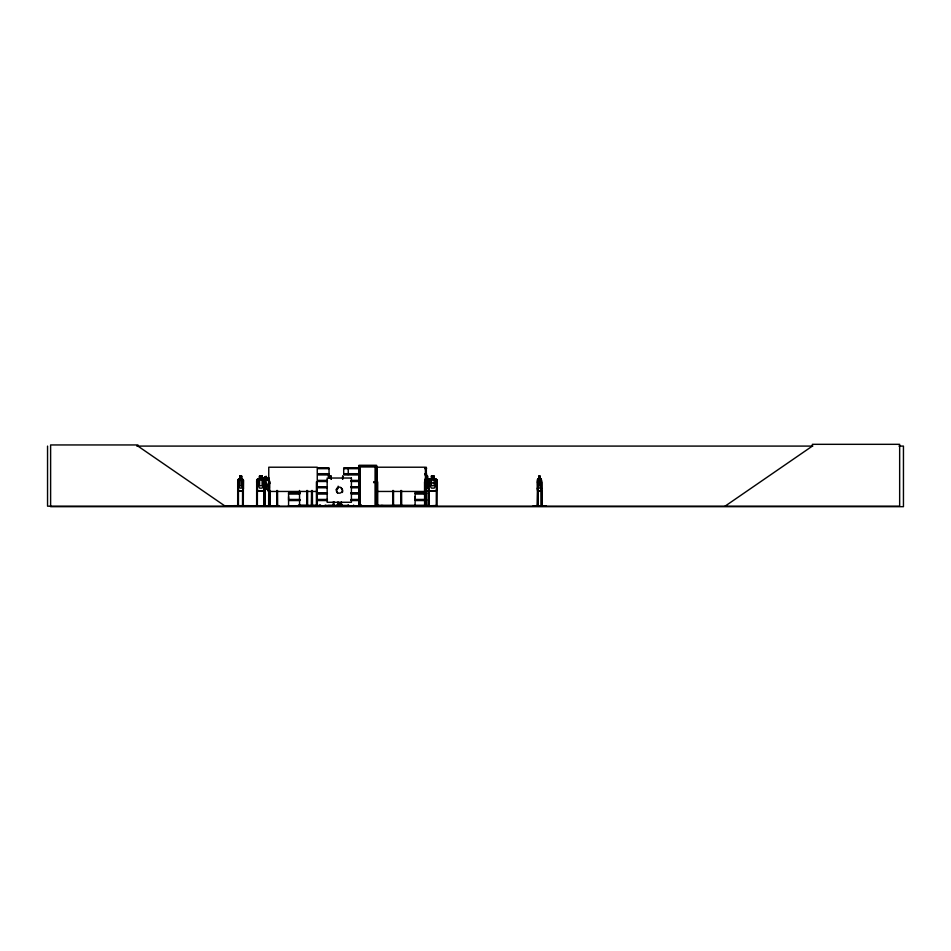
<?xml version="1.0" encoding="UTF-8"?>
<svg xmlns="http://www.w3.org/2000/svg" width="951" height="951" viewBox="0 0 951 951"><rect width="100%" height="100%" fill="white"/><g stroke="black" fill="none" stroke-linecap="round" stroke-linejoin="round"><path stroke-width="1.43" d="M299.898 499.441L288.569 499.441L288.581 496.66M426.476 499.441L415.135 499.441L415.147 496.66M365.636 506.158L333.492 506.17M365.624 505.718L343.715 505.777M341.361 501.878L341.207 504.803L338.176 504.803L338.021 501.878M340.042 503.424L339.424 503.067L339.769 503.602M415.147 505.777L433.145 506.098L415.111 506.158M541.036 490.989L541.523 488.113M541.071 491.085L541.06 479.066M533.368 506.098L545.791 505.718L533.38 506.051M533.38 505.718L545.791 505.718M541.107 506.158L541.951 505.29M541.321 506.098L541.202 481.943L541.88 481.943L541.927 506.17M238.546 491.085L242.85 491.085L243.408 488.113L243.468 480.112L241.59 479.066L241.661 476.082L239.783 476.082L239.842 479.161M242.85 491.085L243.468 488.125M420.627 506.098L436.271 505.54M428.247 506.158L428.188 505.29L429.341 505.29M246.927 506.098L234.148 506.17M263.974 491.085L264.949 488.125M437.187 488.113L436.188 490.989L429.329 490.989M254.583 506.11L258.232 505.682M267.611 505.67L270.512 506.17L267.54 506.098M268.657 505.682L268.776 467.214L317.242 467.214L317.313 506.17M298.507 506.098L298.59 505.29M376.334 506.122L376.406 465.61L359.098 465.61L359.145 505.67M425.584 505.421L425.584 506.17L425.37 467.214L376.893 467.214L376.822 506.17L376.644 465.384L358.872 465.384L358.872 506.17M541.155 491.085L537.672 491.085L537.232 480.124L537.695 479.066L538.765 479.066M537.291 506.17L537.779 479.066M237.952 506.17L238.059 480.124L238.558 479.066L239.866 479.066M238.059 480.124L238.642 479.066M538.73 479.161L538.004 480.16L538.004 485.723L538.73 488.113L540.073 488.113L540.798 485.723L540.12 476.082L538.67 476.082L538.813 479.161M425.263 480.16L426.036 476.082L427.534 476.082L427.534 479.066L429.02 480.112L428.414 479.066M317.682 486.876L327.394 487.102M256.639 506.17L256.687 480.124L257.566 479.066L259.468 479.066L259.433 476.082L262.214 476.082M264.009 491.085L257.543 491.085L256.734 480.124L257.602 479.066M299.91 505.944L288.533 506.158M415.064 505.98L415.135 500.559L426.476 500.559M725.066 506.17L812.368 446.09L812.368 444.319L899.658 444.319L899.658 506.17L47.55 506.17L47.55 446.09M265.056 480.41L263.629 477.818L266.125 476.344L267.481 479.078L269.181 479.209M263.796 477.854L266.09 476.475L267.457 479.078M269.121 477.984L265.186 480.445L263.665 477.818M373.957 481.824C373.315 484.321 375.443 480.659 373.6 482.454M337.141 506.17L337.427 504.196L337.771 505.456M338.259 505.956L338.069 506.158M340.838 506.158L341.373 506.17M341.718 506.158L341.968 504.196L341.611 505.456M342.253 506.17L337.676 506.146M311.346 506.11L311.559 490.49M392.478 506.11L392.608 505.29M136.801 446.09L812.82 446.09M898.992 446.09L903.45 446.09L903.45 506.681L50.617 506.681L50.617 444.949L137.919 444.949L137.919 446.09L225.209 506.17M317.693 468.094L329.058 468.094M343.691 468.094L358.848 468.094M424.8 468.082L426.488 468.094M317.693 468.308L329.058 468.296L329.034 473.693L317.705 473.693M358.848 468.32L343.691 468.308L343.715 473.693L347.9 473.693M424.824 468.308L426.488 468.308M317.717 468.653L329.034 468.653M343.715 468.653L347.911 468.653M348.268 468.653L358.824 468.653M424.788 468.653L426.464 468.653M358.836 473.693L348.256 473.693L348.256 468.32M424.812 473.693L426.476 473.693M317.634 474.074L329.129 474.074M343.62 474.074L347.876 474.074M348.173 474.074L358.907 474.074M424.871 474.074L426.559 474.074M317.634 474.418L329.129 474.418M343.62 474.418L347.876 474.418M348.173 474.418L358.907 474.418M424.871 474.418L426.559 474.418M317.705 474.811L329.046 474.811M343.703 474.811L347.9 474.811M348.256 474.811L358.836 474.811M424.812 474.811L426.476 474.811M328.238 476.082L331.21 476.082L331.21 479.066M239.842 476.178L241.602 476.178M262.119 476.178L259.528 476.178L259.528 479.161L258.196 480.16L258.196 485.723L259.564 488.113L262.119 488.113L263.486 485.723L263.486 480.16L262.119 479.161L262.167 476.082M328.333 476.178L331.114 476.178L331.114 479.161M426 476.178L427.486 476.178M431.421 476.178L434.203 476.178L434.203 479.161L435.689 480.16L435.689 485.723L434.203 488.113L431.421 488.113L429.923 485.723L429.923 480.16L431.421 479.161L431.314 476.082L434.298 476.082L434.298 479.066L436.236 479.066L437.282 480.112L437.282 488.125L436.259 491.085L429.258 491.085L428.342 488.125M538.73 476.178L540.156 476.178M262.167 479.066L263.986 479.066M431.314 479.066L429.293 479.066L428.342 480.124L428.378 506.17L428.58 490.49M540.12 479.066L541.143 479.066M238.582 479.161L242.802 479.161M257.602 479.161L263.95 479.161L264.865 480.16M425.204 479.161L428.473 479.161M429.329 479.161L436.188 479.161L437.187 480.16L437.091 506.17M537.707 479.161L541.119 479.161M243.385 480.112L243.301 506.17M269.276 480.112L269.204 506.17M541.571 480.112L541.618 506.17M317.705 480.374L327.382 480.374M351.085 480.374L358.836 480.374M424.812 480.374L426.476 480.374M317.634 480.766L327.441 480.766M351.05 480.766L358.907 480.766M424.871 480.766L426.559 480.766M317.634 481.111L327.441 481.111M351.05 481.111L358.907 481.111M424.871 481.111L426.559 481.111M317.705 481.503L327.382 481.503M351.085 481.503L358.836 481.503M424.812 481.503L426.476 481.503M242.576 481.943L243.325 481.943M256.52 481.943L257.4 481.943L257.364 506.17M264.818 481.943L263.938 481.943L263.855 506.17M268.776 481.943L269.977 481.943M317.242 481.943L316.421 481.943L316.421 506.17L316.326 505.29M376.893 481.943L377.713 481.943L377.713 506.17M425.37 481.943L424.538 481.943L424.633 506.17M428.283 481.943L429.103 481.943L429.198 506.17M437.187 481.943L436.366 481.943L436.271 506.17M537.291 481.943L537.969 481.943M428.342 482.942L437.282 482.942M426 485.723L427.391 485.723L427.391 480.16L426 480.16L425.941 506.158M327.382 486.722L317.717 486.722L327.394 486.876M358.824 486.722L351.097 486.722L358.848 486.876M424.788 486.722L426.464 486.722M424.824 486.876L426.488 486.876M351.085 487.102L358.848 487.162M424.8 487.102L426.488 487.162M317.693 487.352L327.394 487.387M351.085 487.387L358.848 487.352M424.824 487.352L426.488 487.387M317.717 487.708L327.382 487.708M351.097 487.708L358.824 487.708M424.788 487.708L426.464 487.708M237.988 488.125L238.618 491.085M256.734 488.125L257.543 491.085M426 488.113L427.391 488.113L428.14 485.723L427.451 476.082M537.232 488.125L537.767 491.085M242.802 490.989L238.582 490.989L238.119 488.113M257.602 490.989L263.95 490.989M425.049 490.989L428.473 490.989M537.707 490.989L541.119 490.989M425.014 491.085L428.509 491.085M268.776 491.453L317.242 491.453M376.893 491.453L425.37 491.453M288.569 492.749L299.898 492.749M317.705 492.749L327.382 492.749M351.085 492.749L358.836 492.749M415.135 492.749L426.476 492.749M288.486 493.141L299.981 493.141M317.634 493.141L327.441 493.141M351.05 493.141L358.907 493.141M415.064 493.141L426.559 493.141M288.486 493.486L299.981 493.486M317.634 493.486L327.441 493.486M351.05 493.486L358.907 493.486M415.064 493.486L426.559 493.486M299.898 493.866L288.569 493.866L288.569 499.441M317.705 493.866L327.382 493.866M351.085 493.866L358.836 493.866M426.476 493.866L415.135 493.866L415.135 499.441M317.705 499.441L327.382 499.441M351.085 499.441L358.836 499.441M288.486 499.822L299.981 499.822M317.634 499.822L327.441 499.822M351.05 499.822L358.907 499.822M415.064 499.822L426.559 499.822M288.486 500.167L299.981 500.167M317.634 500.167L327.441 500.167M351.05 500.167L358.907 500.167M415.064 500.167L426.559 500.167M299.898 500.559L288.569 500.559L288.569 505.932M317.705 500.559L327.382 500.559M351.085 500.559L358.836 500.559M339.947 505.207L340.696 505.207M242.517 505.29L243.397 505.29M257.483 505.29L256.425 505.29L256.425 506.17M263.855 505.29L264.913 505.29M268.681 505.29L270.072 505.29M317.86 505.421L298.78 505.29L298.78 506.17M327.917 505.421L348.969 505.421M376.798 505.29L426.428 505.29M436.271 505.29L437.365 506.051M537.22 505.29L538.04 505.29M229.726 505.67L226.457 506.17M233.756 505.67L249.317 505.67M299.601 505.54L306.674 505.54M312.475 505.54L319.548 505.54M333.183 505.54L326.11 505.54L326.11 506.17M390.564 505.67L400.68 505.54M407.064 505.67L410.701 506.17M234.112 505.718L246.915 505.718M288.581 505.777L299.886 505.777M317.717 505.777L329.034 505.777M254.642 506.051L258.149 505.67M263.177 506.11L266.708 506.098M249.935 506.17L279.202 506.098M329.058 505.932L317.682 506.158L317.337 505.29M343.644 506.146L375.312 506.051L375.348 466.679L360.167 466.679L360.167 506.17M334.276 506.098L334.193 505.29M321.058 506.158L320.891 505.421M307.767 506.098L307.684 505.29M276.67 506.11L276.67 505.29L277.728 505.29L277.728 506.17M269.371 488.232L267.017 486.888L265.067 483.251M425.299 506.098L425.263 505.29M263.95 479.066L264.949 480.112L264.818 506.17L264.699 481.943M269.906 483.572L267.956 479.946L265.65 481.313L268.253 486.151M265.044 486.246L268.978 491.893L264.925 486.282M541.036 479.161L541.523 480.16M538.052 506.122L537.969 490.49M541.488 490.49L541.44 506.17M537.684 481.943L537.814 506.17M537.565 481.943L537.517 506.17M436.45 505.29L436.461 506.17M429.27 490.49L429.305 506.17M428.996 490.49L429.008 506.17M428.853 490.49L428.806 506.17M426.333 467.214L426.345 506.17M426.155 505.421L426.155 506.17M424.907 505.29L424.954 506.17M424.776 505.29L424.824 506.17M424.455 505.29L424.455 506.17M406.362 506.17L402.879 506.17M401.595 490.49L401.691 506.17M401.5 505.29L401.5 506.17M400.775 490.49L400.775 506.17L400.68 505.29M393.619 505.29L393.619 506.17M393.524 490.49L393.524 506.17M392.704 490.49L392.704 506.17M389.898 506.17L387.069 506.17M382.73 505.421L382.73 506.17M381.482 505.421L381.482 506.17M377.809 505.29L377.809 506.17M376.988 505.29L376.988 506.17M375.455 506.17L375.455 466.572L360.06 466.572L360.06 506.17M361.332 505.29L361.332 506.17M361.297 505.29L361.237 506.17M360.928 505.29L360.916 506.17L360.833 505.29M360.429 505.421L360.429 506.17M353.463 506.17L353.403 505.29L353.368 506.17M348.577 505.29L348.47 506.17L348.387 505.29M347.757 505.29L347.828 506.17M347.567 505.54L347.567 506.17M343.216 476.677L343.216 477.675M342.717 476.178L342.717 479.161M342.622 476.082L342.622 479.066M340.506 506.17L340.387 502.806L338.996 502.806L338.996 505.456M339.685 505.29L339.685 506.17M339.495 505.29L339.495 506.17M338.176 486.175L338.176 488.35A3.031 3.031 0 0 0 337.557 493.117M334.098 501.902L334.003 506.17M333.278 501.902L333.183 506.17M326.015 505.29L325.92 506.17M325.29 505.29L325.29 506.17M325.099 505.29L325.099 506.17M320.558 505.29L320.558 506.17M320.368 505.29L320.368 506.17M319.738 505.29L319.738 506.17M319.643 505.29L319.548 506.17M319.263 505.421L319.263 506.17M312.38 490.49L312.475 506.17M312.285 505.29L312.285 506.17M311.655 505.29L311.655 506.17M307.589 490.49L307.589 506.17M306.864 505.29L306.864 506.17M306.769 490.49L306.674 506.17M299.838 505.421L299.838 506.17M299.506 490.49L299.601 506.17M299.41 505.29L299.41 506.17M298.21 505.421L298.21 506.17M277.537 490.49L277.633 506.17M277.43 505.29L277.419 506.17M276.967 505.29L276.979 506.17M276.753 490.49L276.765 506.17M269.977 490.49L270.072 506.17L269.882 490.49M269.597 481.943L269.751 506.17M269.395 480.16L269.395 488.113M269.502 505.29L269.502 506.17M269.097 481.943L269.157 506.17M268.871 505.29L268.919 506.17M266.637 506.17L263.058 506.17M264.592 505.29L264.568 506.17M264.069 481.943L264.069 506.17M257.269 481.943L257.162 506.17M256.746 505.29L256.77 506.17M243.076 481.943L243.135 506.17M242.826 481.943L242.969 506.17M242.778 505.29L242.683 506.17M242.576 490.49L242.541 506.17M241.59 476.082L241.602 479.161L242.505 480.16L242.505 485.723L241.602 488.113L239.925 488.113L239.022 485.723L239.866 476.082M238.119 480.172L238.237 506.17M237.679 506.17L237.702 481.943L238.451 481.943L238.428 506.17L238.511 505.29L237.631 505.29L237.631 506.17M233.161 506.17L230.332 506.17M341.207 488.35A3.031 3.031 0 0 1 342.312 492.499M336.345 489.456L336.262 490.24A3.031 3.031 0 0 0 338.592 493.105L339.376 493.177A3.031 3.031 0 0 0 342.241 490.859L342.312 490.062A3.031 3.031 0 0 0 339.994 487.209L339.198 487.126A3.031 3.031 0 0 0 336.345 489.456M265.911 477.152L264.437 478.044L264.901 478.9L266.375 478.02L265.911 477.152M241.304 476.677L240.223 476.677L240.223 477.675L241.304 477.675L241.304 476.677M261.668 476.677L260.015 476.677L260.015 477.675L261.668 477.675L261.668 476.677M330.615 476.677L328.832 476.677L328.832 477.675L330.615 477.675L330.615 476.677M427.142 476.677L426.25 476.677L426.25 477.675L427.142 477.675L427.142 476.677M433.704 476.677L431.92 476.677L431.92 477.675L433.704 477.675L433.704 476.677M539.835 476.677L538.967 476.677L538.967 477.675L539.835 477.675L539.835 476.677M351.406 478.032L327.168 478.032L327.168 502.271L351.406 502.271L351.406 478.032M241.602 480.16L239.925 480.16L239.925 485.723L241.602 485.723L241.602 480.16M262.119 480.16L259.564 480.16L259.564 485.723L262.119 485.723L262.119 480.16M434.203 480.16L431.421 480.16L431.421 485.723L434.203 485.723L434.203 480.16M540.073 480.16L538.73 480.16L538.73 485.723L540.073 485.723L540.073 480.16M353.867 506.17L353.82 505.29L353.772 506.17"/></g></svg>
